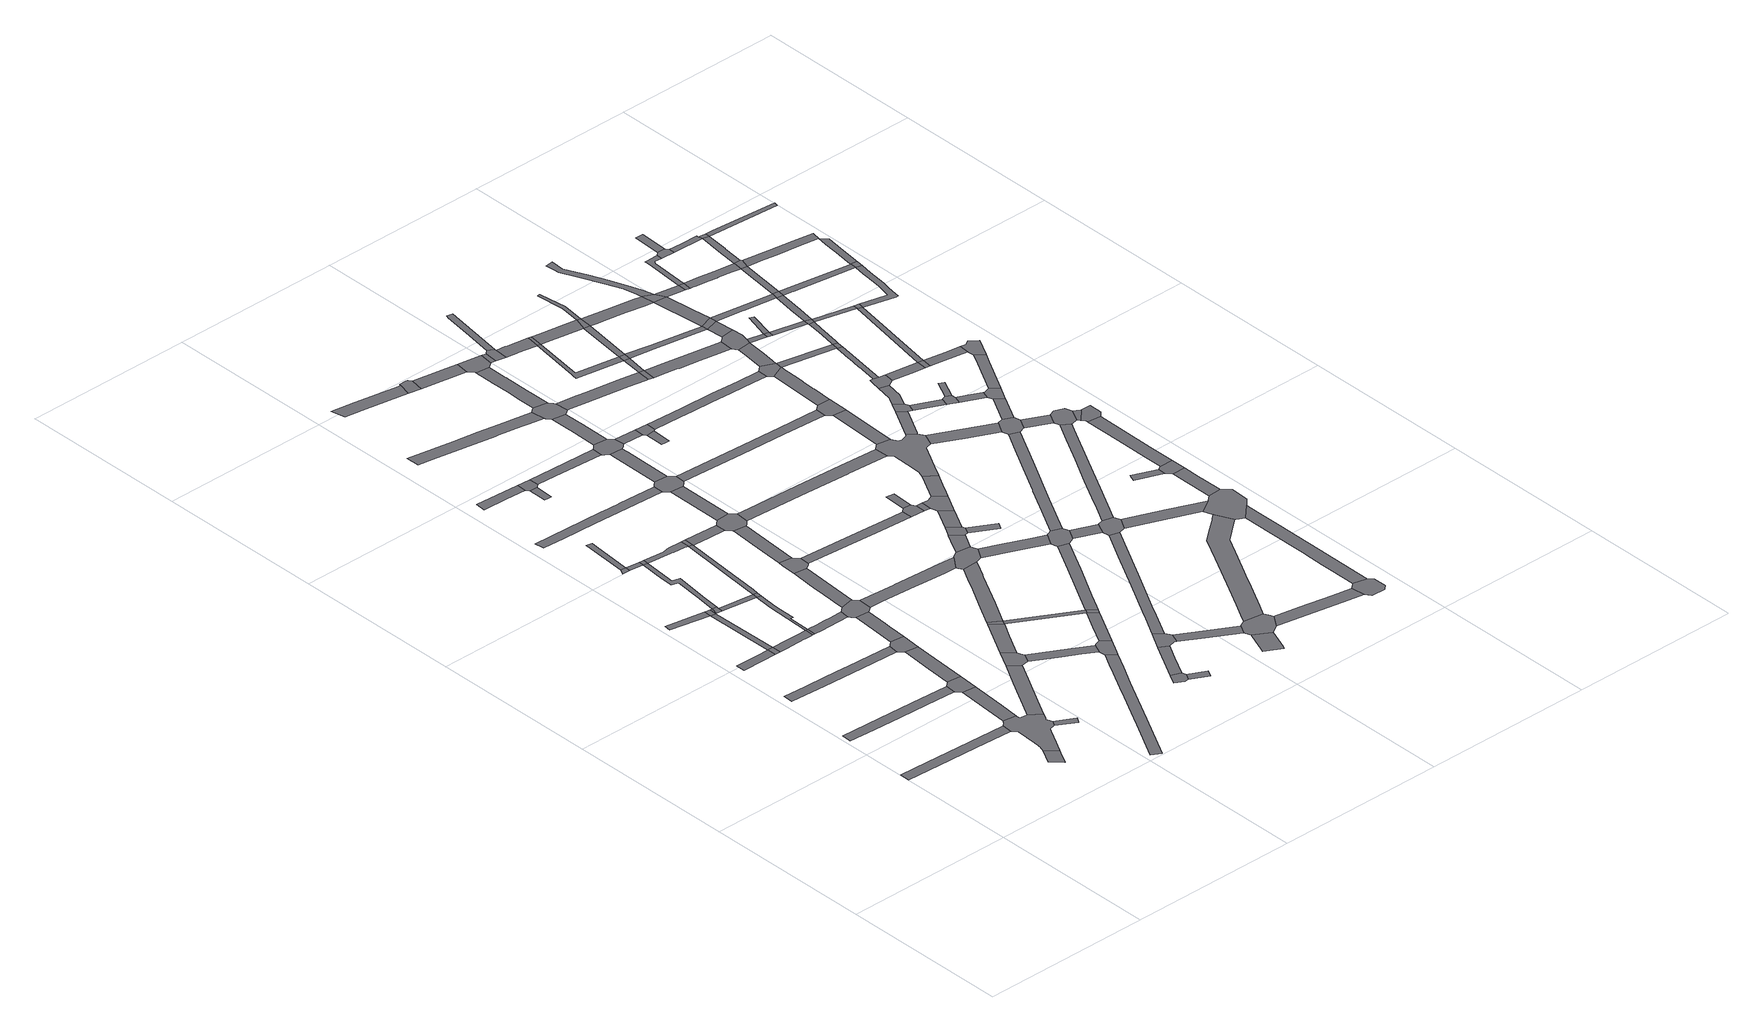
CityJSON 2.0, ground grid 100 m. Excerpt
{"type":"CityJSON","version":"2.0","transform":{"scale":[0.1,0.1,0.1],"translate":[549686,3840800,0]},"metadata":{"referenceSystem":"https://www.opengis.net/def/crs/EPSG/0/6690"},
"CityObjects":{
"road1":{"type":"Road","attributes":{"RoadStructureAttribute.sectionType":"1"},"geometry":[{"type":"MultiSurface","lod":"1","boundaries":[[[0,1,2,3,4,5,6,7]]]}]},
"road2":{"type":"Road","attributes":{"RoadStructureAttribute.sectionType":"1"},"geometry":[{"type":"MultiSurface","lod":"1","boundaries":[[[8,9,10,11,12,13,14,15,16]]]}]},
"road3":{"type":"Road","attributes":{"RoadStructureAttribute.sectionType":"1"},"geometry":[{"type":"MultiSurface","lod":"1","boundaries":[[[17,18,19,20,21,22,23,24]]]}]},
"road4":{"type":"Road","attributes":{"RoadStructureAttribute.sectionType":"1"},"geometry":[{"type":"MultiSurface","lod":"1","boundaries":[[[25,26,27,28,29]]]}]},
"road5":{"type":"Road","attributes":{"RoadStructureAttribute.sectionType":"1"},"geometry":[{"type":"MultiSurface","lod":"1","boundaries":[[[30,31,32,33,34,35,36,37,38,39,40,41]]]}]},
"road6":{"type":"Road","geometry":[{"type":"MultiSurface","lod":"1","boundaries":[[[24,23,42,43]]]}]},
"road7":{"type":"Road","attributes":{"RoadStructureAttribute.sectionType":"1"},"geometry":[{"type":"MultiSurface","lod":"1","boundaries":[[[44,45,46,47]]]}]},
"road8":{"type":"Road","geometry":[{"type":"MultiSurface","lod":"1","boundaries":[[[48,49,50,7,6,51,52,53,54,55,56,57,25,29,58,59,60,61,62,63,64,65,66,67,68,69]]]}]},
"road9":{"type":"Road","attributes":{"RoadStructureAttribute.sectionType":"1"},"geometry":[{"type":"MultiSurface","lod":"1","boundaries":[[[70,24,43,71]]]}]},
"road10":{"type":"Road","attributes":{"RoadStructureAttribute.sectionType":"1"},"geometry":[{"type":"MultiSurface","lod":"1","boundaries":[[[72,73,43,42,74,75,76,77,78,79]]]}]},
"road11":{"type":"Road","geometry":[{"type":"MultiSurface","lod":"1","boundaries":[[[47,46,70,71,80]]]}]},
"road12":{"type":"Road","attributes":{"RoadStructureAttribute.sectionType":"1"},"geometry":[{"type":"MultiSurface","lod":"1","boundaries":[[[81,82,48,69,83,84]]]}]},
"road13":{"type":"Road","attributes":{"RoadStructureAttribute.sectionType":"1"},"geometry":[{"type":"MultiSurface","lod":"1","boundaries":[[[80,71,85,86]]]}]},
"road14":{"type":"Road","attributes":{"RoadStructureAttribute.sectionType":"1"},"geometry":[{"type":"MultiSurface","lod":"1","boundaries":[[[86,85,87,88,89]]]}]},
"road15":{"type":"Road","geometry":[{"type":"MultiSurface","lod":"1","boundaries":[[[90,91,62,61]]]}]},
"road16":{"type":"Road","geometry":[{"type":"MultiSurface","lod":"1","boundaries":[[[92,93,16,15,94,81,84,95]]]}]},
"road17":{"type":"Road","geometry":[{"type":"MultiSurface","lod":"1","boundaries":[[[79,78,96,97]]]}]},
"road18":{"type":"Road","geometry":[{"type":"MultiSurface","lod":"1","boundaries":[[[98,99,100,101]]]}]},
"road19":{"type":"Road","attributes":{"RoadStructureAttribute.sectionType":"1"},"geometry":[{"type":"MultiSurface","lod":"1","boundaries":[[[102,103,104,105,106,107,86,89,108,109,110,111,112]]]}]},
"road20":{"type":"Road","attributes":{"RoadStructureAttribute.sectionType":"1"},"geometry":[{"type":"MultiSurface","lod":"1","boundaries":[[[113,88,87,114,115]]]}]},
"road21":{"type":"Road","attributes":{"RoadStructureAttribute.sectionType":"1"},"geometry":[{"type":"MultiSurface","lod":"1","boundaries":[[[116,101,100,117,102,118]]]}]},
"road22":{"type":"Road","attributes":{"RoadStructureAttribute.sectionType":"1"},"geometry":[{"type":"MultiSurface","lod":"1","boundaries":[[[119,120,121,92,95,122,123]]]}]},
"road23":{"type":"Road","attributes":{"RoadStructureAttribute.sectionType":"1"},"geometry":[{"type":"MultiSurface","lod":"1","boundaries":[[[124,125,126,127,128,98,101]]]}]},
"road24":{"type":"Road","attributes":{"RoadStructureAttribute.sectionType":"1"},"geometry":[{"type":"MultiSurface","lod":"1","boundaries":[[[114,129,79,97,130,131,132,133,134]]]}]},
"road25":{"type":"Road","attributes":{"RoadStructureAttribute.sectionType":"1"},"geometry":[{"type":"MultiSurface","lod":"1","boundaries":[[[135,136,137,66,65,138,139,140,141]]]}]},
"road26":{"type":"Road","geometry":[{"type":"MultiSurface","lod":"1","boundaries":[[[118,102,112,142]]]}]},
"road27":{"type":"Road","attributes":{"RoadStructureAttribute.sectionType":"1"},"geometry":[{"type":"MultiSurface","lod":"1","boundaries":[[[143,144,145,146,147,148,97,96,149,150,151,152]]]}]},
"road28":{"type":"Road","geometry":[{"type":"MultiSurface","lod":"1","boundaries":[[[153,154,41,40,155,119,123,156]]]}]},
"road29":{"type":"Road","geometry":[{"type":"MultiSurface","lod":"1","boundaries":[[[115,114,134,157]]]}]},
"road30":{"type":"Road","attributes":{"RoadStructureAttribute.sectionType":"1"},"geometry":[{"type":"MultiSurface","lod":"1","boundaries":[[[158,159,153,156,160,161,162,163]]]}]},
"road31":{"type":"Road","attributes":{"RoadStructureAttribute.sectionType":"1"},"geometry":[{"type":"MultiSurface","lod":"1","boundaries":[[[164,165,166,167,142,112,168,169,170,171,172,173,174]]]}]},
"road32":{"type":"Road","attributes":{"RoadStructureAttribute.sectionType":"1"},"geometry":[{"type":"MultiSurface","lod":"1","boundaries":[[[175,176,177,178,179,180]]]}]},
"road33":{"type":"Road","attributes":{"RoadStructureAttribute.sectionType":"1"},"geometry":[{"type":"MultiSurface","lod":"1","boundaries":[[[181,182,183,115,157,184,185,186]]]}]},
"road34":{"type":"Road","attributes":{"RoadStructureAttribute.sectionType":"1"},"geometry":[{"type":"MultiSurface","lod":"1","boundaries":[[[187,188,189,190,191,192,193,194,195,196,197,198,199,200]]]}]},
"road35":{"type":"Road","geometry":[{"type":"MultiSurface","lod":"1","boundaries":[[[201,202,203,152,151,204,158,163,205,206]]]}]},
"road36":{"type":"Road","geometry":[{"type":"MultiSurface","lod":"1","boundaries":[[[207,135,141,208,209,210,211]]]}]},
"road37":{"type":"Road","attributes":{"RoadStructureAttribute.sectionType":"1"},"geometry":[{"type":"MultiSurface","lod":"1","boundaries":[[[212,213,214,215,216,217,218,219,220,221,222,223]]]}]},
"road38":{"type":"Road","geometry":[{"type":"MultiSurface","lod":"1","boundaries":[[[174,173,181,186,224]]]}]},
"road39":{"type":"Road","attributes":{"RoadStructureAttribute.sectionType":"1"},"geometry":[{"type":"MultiSurface","lod":"1","boundaries":[[[225,226,227,228,229,230,202,201,231]]]}]},
"road40":{"type":"Road","geometry":[{"type":"MultiSurface","lod":"1","boundaries":[[[232,233,234,235,236]]]}]},
"road41":{"type":"Road","geometry":[{"type":"MultiSurface","lod":"1","boundaries":[[[180,179,232,236,237,238]]]}]},
"road42":{"type":"Road","attributes":{"RoadStructureAttribute.sectionType":"1"},"geometry":[{"type":"MultiSurface","lod":"1","boundaries":[[[239,207,211,240,241,242,243]]]}]},
"road43":{"type":"Road","attributes":{"RoadStructureAttribute.sectionType":"1"},"geometry":[{"type":"MultiSurface","lod":"1","boundaries":[[[244,209,208,245,246,247,248,249]]]}]},
"road44":{"type":"Road","attributes":{"RoadStructureAttribute.sectionType":"1"},"geometry":[{"type":"MultiSurface","lod":"1","boundaries":[[[250,224,186,251,252,253,254,255,256]]]}]},
"road45":{"type":"Road","geometry":[{"type":"MultiSurface","lod":"1","boundaries":[[[257,258,259,225,231,260,261,262,263,264]]]}]},
"road46":{"type":"Road","geometry":[{"type":"MultiSurface","lod":"1","boundaries":[[[265,239,243,266]]]}]},
"road47":{"type":"Road","attributes":{"RoadStructureAttribute.sectionType":"1"},"geometry":[{"type":"MultiSurface","lod":"1","boundaries":[[[267,268,269,257,264,270]]]}]},
"road48":{"type":"Road","geometry":[{"type":"MultiSurface","lod":"1","boundaries":[[[271,272,273,274,275,276]]]}]},
"road49":{"type":"Road","geometry":[{"type":"MultiSurface","lod":"1","boundaries":[[[277,278,279,249,248,187,200,280,281]]]}]},
"road50":{"type":"Road","attributes":{"RoadStructureAttribute.sectionType":"1"},"geometry":[{"type":"MultiSurface","lod":"1","boundaries":[[[282,283,284,285,206,205,286,287,288,289,290,291]]]}]},
"road51":{"type":"Road","attributes":{"RoadStructureAttribute.sectionType":"1"},"geometry":[{"type":"MultiSurface","lod":"1","boundaries":[[[292,293,294,295,296,297,298,299,300,301,302,303,304,305]]]}]},
"road52":{"type":"Road","geometry":[{"type":"MultiSurface","lod":"1","boundaries":[[[306,307,308,309,310,311,256,255,312,313,267,270,314,315,316,317]]]}]},
"road53":{"type":"Road","attributes":{"RoadStructureAttribute.sectionType":"1"},"geometry":[{"type":"MultiSurface","lod":"1","boundaries":[[[318,238,237,319,320,321]]]}]},
"road54":{"type":"Road","geometry":[{"type":"MultiSurface","lod":"1","boundaries":[[[322,323,275,274]]]}]},
"road55":{"type":"Road","attributes":{"RoadStructureAttribute.sectionType":"1"},"geometry":[{"type":"MultiSurface","lod":"1","boundaries":[[[324,325,326,327,328,329,330]]]}]},
"road56":{"type":"Road","attributes":{"RoadStructureAttribute.sectionType":"1"},"geometry":[{"type":"MultiSurface","lod":"1","boundaries":[[[331,271,276,332,333]]]}]},
"road57":{"type":"Road","attributes":{"RoadStructureAttribute.sectionType":"1"},"geometry":[{"type":"MultiSurface","lod":"1","boundaries":[[[266,243,334,335]]]}]},
"road58":{"type":"Road","attributes":{"RoadStructureAttribute.sectionType":"1"},"geometry":[{"type":"MultiSurface","lod":"1","boundaries":[[[336,309,308,337]]]}]},
"road59":{"type":"Road","attributes":{"RoadStructureAttribute.sectionType":"1"},"geometry":[{"type":"MultiSurface","lod":"1","boundaries":[[[338,339,340,341,342,343,344,345,346,265,266]]]}]},
"road60":{"type":"Road","attributes":{"RoadStructureAttribute.sectionType":"1"},"geometry":[{"type":"MultiSurface","lod":"1","boundaries":[[[334,347,277,281,348,349,350]]]}]},
"road61":{"type":"Road","geometry":[{"type":"MultiSurface","lod":"1","boundaries":[[[351,352,353,223,222,354,336,337,355,356,357,358,359,360]]]}]},
"road62":{"type":"Road","geometry":[{"type":"MultiSurface","lod":"1","boundaries":[[[361,331,333,362,363,364,365]]]}]},
"road63":{"type":"Road","attributes":{"RoadStructureAttribute.sectionType":"1"},"geometry":[{"type":"MultiSurface","lod":"1","boundaries":[[[366,367,262,261,368,369,370,371]]]}]},
"road64":{"type":"Road","attributes":{"RoadStructureAttribute.sectionType":"1"},"geometry":[{"type":"MultiSurface","lod":"1","boundaries":[[[372,373,351,360,374,375]]]}]},
"road65":{"type":"Road","geometry":[{"type":"MultiSurface","lod":"1","boundaries":[[[376,377,378,379,330,329,380,381]]]}]},
"road66":{"type":"Road","geometry":[{"type":"MultiSurface","lod":"1","boundaries":[[[335,334,350,382]]]}]},
"road67":{"type":"Road","geometry":[{"type":"MultiSurface","lod":"1","boundaries":[[[383,384,385,321,320,386,372,375,387,388,389,390,391,392]]]}]},
"road68":{"type":"Road","geometry":[{"type":"MultiSurface","lod":"1","boundaries":[[[393,394,291,290,343,342,395,396,397]]]}]},
"road69":{"type":"Road","attributes":{"RoadStructureAttribute.sectionType":"1"},"geometry":[{"type":"MultiSurface","lod":"1","boundaries":[[[398,399,400,383,392,401,402,403]]]}]},
"road70":{"type":"Road","attributes":{"RoadStructureAttribute.sectionType":"1"},"geometry":[{"type":"MultiSurface","lod":"1","boundaries":[[[404,364,363,405,406,407,408]]]}]},
"road71":{"type":"Road","attributes":{"RoadStructureAttribute.sectionType":"1"},"geometry":[{"type":"MultiSurface","lod":"1","boundaries":[[[409,410,381,380,411,412,413]]]}]},
"road72":{"type":"Road","geometry":[{"type":"MultiSurface","lod":"1","boundaries":[[[414,415,305,304,416,398,403,417,418,419,420,421,422]]]}]},
"road73":{"type":"Road","attributes":{"RoadStructureAttribute.sectionType":"1"},"geometry":[{"type":"MultiSurface","lod":"1","boundaries":[[[390,389,423,424]]]}]},
"road74":{"type":"Road","attributes":{"RoadStructureAttribute.sectionType":"1"},"geometry":[{"type":"MultiSurface","lod":"1","boundaries":[[[425,426,393,397,427]]]}]},
"road75":{"type":"Road","attributes":{"RoadStructureAttribute.sectionType":"1"},"geometry":[{"type":"MultiSurface","lod":"1","boundaries":[[[428,429,430,431,432,433,434]]]}]},
"road76":{"type":"Road","attributes":{"RoadStructureAttribute.sectionType":"1"},"geometry":[{"type":"MultiSurface","lod":"1","boundaries":[[[435,436,437,335,382,438,439,440,441,442]]]}]},
"road77":{"type":"Road","geometry":[{"type":"MultiSurface","lod":"1","boundaries":[[[443,444,445,446,447]]]}]},
"road78":{"type":"Road","attributes":{"RoadStructureAttribute.sectionType":"1"},"geometry":[{"type":"MultiSurface","lod":"1","boundaries":[[[448,449,450,451,414,422,452,453,454,455,456]]]}]},
"road79":{"type":"Road","attributes":{"RoadStructureAttribute.sectionType":"1"},"geometry":[{"type":"MultiSurface","lod":"1","boundaries":[[[457,458,459,317,316,460,461,462,463,464]]]}]},
"road80":{"type":"Road","geometry":[{"type":"MultiSurface","lod":"1","boundaries":[[[424,423,447,446,465,466]]]}]},
"road81":{"type":"Road","geometry":[{"type":"MultiSurface","lod":"1","boundaries":[[[467,468,425,427,469,470,471]]]}]},
"road82":{"type":"Road","attributes":{"RoadStructureAttribute.sectionType":"1"},"geometry":[{"type":"MultiSurface","lod":"1","boundaries":[[[472,473,396,395,474,475,476]]]}]},
"road83":{"type":"Road","geometry":[{"type":"MultiSurface","lod":"1","boundaries":[[[477,408,407,428,434,478,479,480,481]]]}]},
"road84":{"type":"Road","geometry":[{"type":"MultiSurface","lod":"1","boundaries":[[[482,371,370,483,484,485]]]}]},
"road85":{"type":"Road","attributes":{"RoadStructureAttribute.sectionType":"1"},"geometry":[{"type":"MultiSurface","lod":"1","boundaries":[[[486,487,488,489,490,361,365,491,492,493,494,495,496]]]}]},
"road86":{"type":"Road","geometry":[{"type":"MultiSurface","lod":"1","boundaries":[[[413,412,497,448,456,498,499,500]]]}]},
"road87":{"type":"Road","attributes":{"RoadStructureAttribute.sectionType":"1"},"geometry":[{"type":"MultiSurface","lod":"1","boundaries":[[[501,467,471,502]]]}]},
"road88":{"type":"Road","geometry":[{"type":"MultiSurface","lod":"1","boundaries":[[[503,504,482,485]]]}]},
"road89":{"type":"Road","geometry":[{"type":"MultiSurface","lod":"1","boundaries":[[[505,506,507,470,469]]]}]},
"road90":{"type":"Road","attributes":{"RoadStructureAttribute.sectionType":"1"},"geometry":[{"type":"MultiSurface","lod":"1","boundaries":[[[484,483,508,509]]]}]},
"road91":{"type":"Road","attributes":{"RoadStructureAttribute.sectionType":"1"},"geometry":[{"type":"MultiSurface","lod":"1","boundaries":[[[510,511,357,356,512,513,514,515]]]}]},
"road92":{"type":"Road","attributes":{"RoadStructureAttribute.sectionType":"1"},"geometry":[{"type":"MultiSurface","lod":"1","boundaries":[[[500,499,516,517]]]}]},
"road93":{"type":"Road","geometry":[{"type":"MultiSurface","lod":"1","boundaries":[[[518,519,509,508,520,501,502,521,522]]]}]},
"road94":{"type":"Road","attributes":{"RoadStructureAttribute.sectionType":"1"},"geometry":[{"type":"MultiSurface","lod":"1","boundaries":[[[523,524,525,420,419,526,527,528,529,530]]]}]},
"road95":{"type":"Road","geometry":[{"type":"MultiSurface","lod":"1","boundaries":[[[531,517,516,532,533,534]]]}]},
"road96":{"type":"Road","geometry":[{"type":"MultiSurface","lod":"1","boundaries":[[[535,536,476,475,537,435,442,538,539,540]]]}]},
"road97":{"type":"Road","attributes":{"RoadStructureAttribute.sectionType":"1"},"geometry":[{"type":"MultiSurface","lod":"1","boundaries":[[[541,518,522,542,543,544,545]]]}]},
"road98":{"type":"Road","attributes":{"RoadStructureAttribute.sectionType":"1"},"geometry":[{"type":"MultiSurface","lod":"1","boundaries":[[[546,547,548,531,534,549]]]}]},
"road99":{"type":"Road","attributes":{"RoadStructureAttribute.sectionType":"1"},"geometry":[{"type":"MultiSurface","lod":"1","boundaries":[[[550,551,552,533,532,553,554,555,556,557,558]]]}]},
"road100":{"type":"Road","attributes":{"RoadStructureAttribute.sectionType":"1"},"geometry":[{"type":"MultiSurface","lod":"1","boundaries":[[[559,560,479,478,561,562,563,564,565]]]}]},
"road101":{"type":"Road","attributes":{"RoadStructureAttribute.sectionType":"1"},"geometry":[{"type":"MultiSurface","lod":"1","boundaries":[[[539,538,566,567,568]]]}]},
"road102":{"type":"Road","attributes":{"RoadStructureAttribute.sectionType":"1"},"geometry":[{"type":"MultiSurface","lod":"1","boundaries":[[[569,570,571,572,466,465,573,574,575,576,577,578,579]]]}]},
"road103":{"type":"Road","geometry":[{"type":"MultiSurface","lod":"1","boundaries":[[[558,557,580,581]]]}]},
"road104":{"type":"Road","attributes":{"RoadStructureAttribute.sectionType":"1"},"geometry":[{"type":"MultiSurface","lod":"1","boundaries":[[[557,582,583,584,585,586,587,588,589,590,580]]]}]},
"road105":{"type":"Road","geometry":[{"type":"MultiSurface","lod":"1","boundaries":[[[530,529,591,592,593]]]}]},
"road106":{"type":"Road","attributes":{"RoadStructureAttribute.sectionType":"1"},"geometry":[{"type":"MultiSurface","lod":"1","boundaries":[[[594,595,596,597,598,599,600,601,602,603,604,605,477,481,606,607,608,609,610,611,612,613,614,615,616,617]]]}]},
"road107":{"type":"Road","geometry":[{"type":"MultiSurface","lod":"1","boundaries":[[[618,568,567,619,486,496,620,621,622]]]}]},
"road108":{"type":"Road","attributes":{"RoadStructureAttribute.sectionType":"1"},"geometry":[{"type":"MultiSurface","lod":"1","boundaries":[[[586,623,593,592,624]]]}]},
"road109":{"type":"Road","geometry":[{"type":"MultiSurface","lod":"1","boundaries":[[[587,586,624,625]]]}]},
"road110":{"type":"Road","geometry":[{"type":"MultiSurface","lod":"1","boundaries":[[[626,627,464,463,628,629,630,631,632,541,545,633,634,635,636,637,638,639,640,641,642,643,644]]]}]},
"road111":{"type":"Road"},
"road112":{"type":"Road","attributes":{"RoadStructureAttribute.sectionType":"1"},"geometry":[{"type":"MultiSurface","lod":"1","boundaries":[[[645,646,581,580,647,648,649,650,651]]]}]},
"road113":{"type":"Road","attributes":{"RoadStructureAttribute.sectionType":"1"},"geometry":[{"type":"MultiSurface","lod":"1","boundaries":[[[652,626,644,653,654]]]}]},
"road114":{"type":"Road","attributes":{"RoadStructureAttribute.sectionType":"1"},"geometry":[{"type":"MultiSurface","lod":"1","boundaries":[[[650,587,625,655]]]}]},
"road115":{"type":"Road","attributes":{"RoadStructureAttribute.sectionType":"1"},"geometry":[{"type":"MultiSurface","lod":"1","boundaries":[[[656,657,658,659,660,661,662,535,540,663,664,665,666]]]}]},
"road116":{"type":"Road","geometry":[{"type":"MultiSurface","lod":"1","boundaries":[[[667,668,565,564,669,670,671,672,673]]]}]},
"road117":{"type":"Road","geometry":[{"type":"MultiSurface","lod":"1","boundaries":[[[674,515,514,652,654,675]]]}]},
"road118":{"type":"Road","attributes":{"RoadStructureAttribute.sectionType":"1"},"geometry":[{"type":"MultiSurface","lod":"1","boundaries":[[[676,677,678,679,592,591,680,681,682,683,684,685,686,687]]]}]},
"road119":{"type":"Road","geometry":[{"type":"MultiSurface","lod":"1","boundaries":[[[651,650,655,688]]]}]},
"road120":{"type":"Road","attributes":{"RoadStructureAttribute.sectionType":"1"},"geometry":[{"type":"MultiSurface","lod":"1","boundaries":[[[689,621,620,690,691,692]]]}]},
"road121":{"type":"Road","geometry":[{"type":"MultiSurface","lod":"1","boundaries":[[[693,640,639,694,695]]]}]},
"road122":{"type":"Road","attributes":{"RoadStructureAttribute.sectionType":"1"},"geometry":[{"type":"MultiSurface","lod":"1","boundaries":[[[696,697,698,699,700,701,702,703,704,705,706,707,708,674,675]]]}]},
"road123":{"type":"Road","attributes":{"RoadStructureAttribute.sectionType":"1"},"geometry":[{"type":"MultiSurface","lod":"1","boundaries":[[[709,710,711,712,625,624,713,714,715,716,717]]]}]},
"road124":{"type":"Road","attributes":{"RoadStructureAttribute.sectionType":"1"},"geometry":[{"type":"MultiSurface","lod":"1","boundaries":[[[718,719,720,721,722,723,651,688]]]}]},
"road125":{"type":"Road","attributes":{"RoadStructureAttribute.sectionType":"1"},"geometry":[{"type":"MultiSurface","lod":"1","boundaries":[[[724,725,726,727,728,729,730,731,732,733,734,667,673]]]}]},
"road126":{"type":"Road","attributes":{"RoadStructureAttribute.sectionType":"1"},"geometry":[{"type":"MultiSurface","lod":"1","boundaries":[[[638,637,735,736,737]]]}]},
"road127":{"type":"Road","geometry":[{"type":"MultiSurface","lod":"1","boundaries":[[[738,739,579,578,740,741,707,706,742,743,744]]]}]},
"road128":{"type":"Road","attributes":{"RoadStructureAttribute.sectionType":"1"},"geometry":[{"type":"MultiSurface","lod":"1","boundaries":[[[745,746,747,748,749,750,751,618,622,752,753,754,755,756]]]}]},
"road129":{"type":"Road","geometry":[{"type":"MultiSurface","lod":"1","boundaries":[[[757,693,695,758,759,760]]]}]},
"road130":{"type":"Road","attributes":{"RoadStructureAttribute.sectionType":"1"},"geometry":[{"type":"MultiSurface","lod":"1","boundaries":[[[761,762,763,764,688,655,765,766,767,768,769,770,771]]]}]},
"road131":{"type":"Road","attributes":{"RoadStructureAttribute.sectionType":"1"},"geometry":[{"type":"MultiSurface","lod":"1","boundaries":[[[772,773,774,775,776,777,738,744]]]}]},
"road132":{"type":"Road","geometry":[{"type":"MultiSurface","lod":"1","boundaries":[[[778,779,780,692,691,594,617,781,729,728,782,783,784]]]}]},
"road133":{"type":"Road","attributes":{"RoadStructureAttribute.sectionType":"1"},"geometry":[{"type":"MultiSurface","lod":"1","boundaries":[[[785,786,787,757,760,788,789]]]}]},
"road134":{"type":"Road","attributes":{"RoadStructureAttribute.sectionType":"1"},"geometry":[{"type":"MultiSurface","lod":"1","boundaries":[[[759,758,790,791]]]}]},
"road135":{"type":"Road","geometry":[{"type":"MultiSurface","lod":"1","boundaries":[[[792,793,794,795,796,687,686,776,775,797]]]}]},
"road136":{"type":"Road","geometry":[{"type":"MultiSurface","lod":"1","boundaries":[[[798,799,800,801,802]]]}]},
"road137":{"type":"Road","geometry":[{"type":"MultiSurface","lod":"1","boundaries":[[[803,737,736,804,656,666,805,806,807]]]}]},
"road138":{"type":"Road","attributes":{"RoadStructureAttribute.sectionType":"1"},"geometry":[{"type":"MultiSurface","lod":"1","boundaries":[[[808,809,716,795,794]]]}]},
"road139":{"type":"Road","geometry":[{"type":"MultiSurface","lod":"1","boundaries":[[[810,811,812,785,789,813,814,815,816]]]}]},
"road140":{"type":"Road","geometry":[{"type":"MultiSurface","lod":"1","boundaries":[[[817,717,716,809]]]}]},
"road141":{"type":"Road","attributes":{"RoadStructureAttribute.sectionType":"1"},"geometry":[{"type":"MultiSurface","lod":"1","boundaries":[[[742,706,818,819,820]]]}]},
"road142":{"type":"Road","attributes":{"RoadStructureAttribute.sectionType":"1"},"geometry":[{"type":"MultiSurface","lod":"1","boundaries":[[[797,775,821,822]]]}]},
"road143":{"type":"Road","attributes":{"RoadStructureAttribute.sectionType":"1"},"geometry":[{"type":"MultiSurface","lod":"1","boundaries":[[[823,824,780,779,825,826,827]]]}]},
"road144":{"type":"Road","geometry":[{"type":"MultiSurface","lod":"1","boundaries":[[[828,791,790,829,830,831]]]}]},
"road145":{"type":"Road","attributes":{"RoadStructureAttribute.sectionType":"1"},"geometry":[{"type":"MultiSurface","lod":"1","boundaries":[[[770,832,833,717,817,834,835]]]}]},
"road146":{"type":"Road","geometry":[{"type":"MultiSurface","lod":"1","boundaries":[[[836,837,802,801,823,827,838]]]}]},
"road147":{"type":"Road","attributes":{"RoadStructureAttribute.sectionType":"1"},"geometry":[{"type":"MultiSurface","lod":"1","boundaries":[[[839,840,841,842,843,844,845,846,847,848,849,850,851,852,853,854,771,855]]]}]},
"road148":{"type":"Road","geometry":[{"type":"MultiSurface","lod":"1","boundaries":[[[822,821,856,857]]]}]},
"road149":{"type":"Road","geometry":[{"type":"MultiSurface","lod":"1","boundaries":[[[771,770,835,855]]]}]},
"road150":{"type":"Road","attributes":{"RoadStructureAttribute.sectionType":"1"},"geometry":[{"type":"MultiSurface","lod":"1","boundaries":[[[819,858,859,860,861,816,815,862]]]}]},
"road151":{"type":"Road","attributes":{"RoadStructureAttribute.sectionType":"1"},"geometry":[{"type":"MultiSurface","lod":"1","boundaries":[[[806,805,863,864,865]]]}]},
"road152":{"type":"Road","geometry":[{"type":"MultiSurface","lod":"1","boundaries":[[[866,867,828,831]]]}]},
"road153":{"type":"Road","attributes":{"RoadStructureAttribute.sectionType":"1"},"geometry":[{"type":"MultiSurface","lod":"1","boundaries":[[[868,803,807,869]]]}]},
"road154":{"type":"Road","attributes":{"RoadStructureAttribute.sectionType":"1"},"geometry":[{"type":"MultiSurface","lod":"1","boundaries":[[[870,830,829,871,872]]]}]},
"road155":{"type":"Road","geometry":[{"type":"MultiSurface","lod":"1","boundaries":[[[873,874,875,822,857]]]}]},
"road156":{"type":"Road","attributes":{"RoadStructureAttribute.sectionType":"1"},"geometry":[{"type":"MultiSurface","lod":"1","boundaries":[[[814,813,876,877,878]]]}]},
"road157":{"type":"Road","attributes":{"RoadStructureAttribute.sectionType":"1"},"geometry":[{"type":"MultiSurface","lod":"1","boundaries":[[[855,835,879,880,881]]]}]},
"road158":{"type":"Road","geometry":[{"type":"MultiSurface","lod":"1","boundaries":[[[820,819,862,882]]]}]},
"road159":{"type":"Road","attributes":{"RoadStructureAttribute.sectionType":"1"},"geometry":[{"type":"MultiSurface","lod":"1","boundaries":[[[883,884,885,836,838,886,887,888]]]}]},
"road160":{"type":"Road","attributes":{"RoadStructureAttribute.sectionType":"1"},"geometry":[{"type":"MultiSurface","lod":"1","boundaries":[[[857,856,889,890]]]}]},
"road161":{"type":"Road","geometry":[{"type":"MultiSurface","lod":"1","boundaries":[[[891,865,864,892,745,756,893,894,895,896]]]}]},
"road162":{"type":"Road","geometry":[{"type":"MultiSurface","lod":"1","boundaries":[[[897,898,872,871,868,869,899,900]]]}]},
"road163":{"type":"Road","attributes":{"RoadStructureAttribute.sectionType":"1"},"geometry":[{"type":"MultiSurface","lod":"1","boundaries":[[[901,902,817,809,903,904,905,906,907]]]}]},
"road164":{"type":"Road","attributes":{"RoadStructureAttribute.sectionType":"1"},"geometry":[{"type":"MultiSurface","lod":"1","boundaries":[[[908,909,910,911,912,820,882,913,914,915]]]}]},
"road165":{"type":"Road","geometry":[{"type":"MultiSurface","lod":"1","boundaries":[[[881,880,916,917]]]}]},
"road166":{"type":"Road","geometry":[{"type":"MultiSurface","lod":"1","boundaries":[[[878,877,918,919]]]}]},
"road167":{"type":"Road","attributes":{"RoadStructureAttribute.sectionType":"1"},"geometry":[{"type":"MultiSurface","lod":"1","boundaries":[[[895,894,920,921,922]]]}]},
"road168":{"type":"Road","geometry":[{"type":"MultiSurface","lod":"1","boundaries":[[[922,921,923,883,888,924,925]]]}]},
"road169":{"type":"Road","geometry":[{"type":"MultiSurface","lod":"1","boundaries":[[[890,889,908,915,926]]]}]},
"road170":{"type":"Road","attributes":{"RoadStructureAttribute.sectionType":"1"},"geometry":[{"type":"MultiSurface","lod":"1","boundaries":[[[927,928,929,930,881,917,931,932,933,934]]]}]},
"road171":{"type":"Road","attributes":{"RoadStructureAttribute.sectionType":"1"},"geometry":[{"type":"MultiSurface","lod":"1","boundaries":[[[906,935,936,937,890,926,938,939]]]}]},
"road172":{"type":"Road","attributes":{"RoadStructureAttribute.sectionType":"1"},"geometry":[{"type":"MultiSurface","lod":"1","boundaries":[[[940,941,942,897,900,943,944]]]}]},
"road173":{"type":"Road","attributes":{"RoadStructureAttribute.sectionType":"1"},"geometry":[{"type":"MultiSurface","lod":"1","boundaries":[[[945,919,918,946,947,948]]]}]},
"road174":{"type":"Road","attributes":{"RoadStructureAttribute.sectionType":"1"},"geometry":[{"type":"MultiSurface","lod":"1","boundaries":[[[949,878,919,950]]]}]},
"road175":{"type":"Road","attributes":{"RoadStructureAttribute.sectionType":"1"},"geometry":[{"type":"MultiSurface","lod":"1","boundaries":[[[951,952,917,916,953,954,955,956,957,958,959,960,961]]]}]},
"road176":{"type":"Road","attributes":{"RoadStructureAttribute.sectionType":"1"},"geometry":[{"type":"MultiSurface","lod":"1","boundaries":[[[926,915,949,962]]]}]},
"road177":{"type":"Road","geometry":[{"type":"MultiSurface","lod":"1","boundaries":[[[907,906,939,963]]]}]},
"road178":{"type":"Road","geometry":[{"type":"MultiSurface","lod":"1","boundaries":[[[964,934,933,965,966,967]]]}]},
"road179":{"type":"Road","attributes":{"RoadStructureAttribute.sectionType":"1"},"geometry":[{"type":"MultiSurface","lod":"1","boundaries":[[[960,907,963,968]]]}]},
"road180":{"type":"Road","geometry":[{"type":"MultiSurface","lod":"1","boundaries":[[[969,970,964,967]]]}]},
"road181":{"type":"Road","geometry":[{"type":"MultiSurface","lod":"1","boundaries":[[[971,972,948,947,940,944,973]]]}]},
"road182":{"type":"Road","geometry":[{"type":"MultiSurface","lod":"1","boundaries":[[[962,949,950,974]]]}]},
"road183":{"type":"Road","geometry":[{"type":"MultiSurface","lod":"1","boundaries":[[[975,961,960,968,976]]]}]},
"road184":{"type":"Road","attributes":{"RoadStructureAttribute.sectionType":"1"},"geometry":[{"type":"MultiSurface","lod":"1","boundaries":[[[977,978,966,965,979,980]]]}]},
"road185":{"type":"Road","attributes":{"RoadStructureAttribute.sectionType":"1"},"geometry":[{"type":"MultiSurface","lod":"1","boundaries":[[[979,981,961,975,982,983,984]]]}]},
"road186":{"type":"Road","attributes":{"RoadStructureAttribute.sectionType":"1"},"geometry":[{"type":"MultiSurface","lod":"1","boundaries":[[[985,986,987,963,939,988,989,990,991]]]}]},
"road187":{"type":"Road","geometry":[{"type":"MultiSurface","lod":"1","boundaries":[[[980,979,984,992]]]}]},
"road188":{"type":"Road","attributes":{"RoadStructureAttribute.sectionType":"1"},"geometry":[{"type":"MultiSurface","lod":"1","boundaries":[[[990,993,994,995,996,974,950,997,998,999,1000,1001,1002]]]}]},
"road189":{"type":"Road","attributes":{"RoadStructureAttribute.sectionType":"1"},"geometry":[{"type":"MultiSurface","lod":"1","boundaries":[[[1003,1004,976,968,1005,1006,1007,1008,1009,1010]]]}]},
"road190":{"type":"Road","geometry":[{"type":"MultiSurface","lod":"1","boundaries":[[[991,990,1002,1011]]]}]},
"road191":{"type":"Road","attributes":{"RoadStructureAttribute.sectionType":"1"},"geometry":[{"type":"MultiSurface","lod":"1","boundaries":[[[1012,992,984,1013,1014]]]}]},
"road192":{"type":"Road","attributes":{"RoadStructureAttribute.sectionType":"1"},"geometry":[{"type":"MultiSurface","lod":"1","boundaries":[[[1009,1015,1016,1017,1018,991,1011,1019,1020,1021]]]}]}
},
"vertices":[
[381,736,0],[183,746,0],[9,754,0],[7,695,0],[205,685,0],[444,674,0],[670,664,0],[675,723,0],
[482,1183,0],[275,1193,0],[32,1205,0],[28,1143,0],[183,1136,0],[354,1127,0],[524,1119,0],[703,1111,0],[708,1172,0],
[274,2015,0],[209,2015,0],[121,2016,0],[68,2016,0],[69,1962,0],[200,1962,0],[278,1961,0],[278,2015,0],
[671,425,0],[622,336,0],[680,276,0],[723,353,0],[734,374,0],
[553,1635,0],[470,1639,0],[469,1639,0],[447,1640,0],[324,1646,0],[196,1652,0],[58,1659,0],[52,1600,0],[264,1589,0],[510,1577,0],[736,1565,0],[743,1625,0],
[310,1961,0],[310,2015,0],
[44,2516,0],[40,2476,0],[274,2434,0],[278,2477,0],
[706,755,0],[694,741,0],[677,723,0],[672,661,0],[696,632,0],[688,507,0],[686,480,0],[685,471,0],[685,466,0],[678,445,0],[771,439,0],[819,526,0],[831,547,0],[865,553,0],[885,588,0],[873,623,0],[877,630,0],[896,664,0],[832,716,0],[784,719,0],[785,734,0],[786,746,0],
[274,2431,0],[306,2427,0],
[476,2014,0],[407,2014,0],[352,1961,0],[478,1960,0],[480,1960,0],[514,1960,0],[532,1960,0],[532,2013,0],
[311,2472,0],
[731,1080,0],[719,915,0],[795,867,0],[811,1071,0],
[310,2427,0],[323,2470,0],
[347,2422,0],[348,2453,0],[350,2468,0],
[975,492,0],[995,526,0],
[740,1198,0],[710,1172,0],[705,1109,0],[820,1188,0],
[545,1959,0],[545,2013,0],
[223,3033,0],[209,3003,0],[253,2999,0],[255,3030,0],
[336,2990,0],[323,2836,0],[318,2767,0],[358,2755,0],[337,2582,0],[323,2472,0],[363,2569,0],[390,2778,0],[345,2790,0],[348,2823,0],[363,2986,0],
[351,2452,0],[556,2395,0],[559,2425,0],
[260,3029,0],[268,2997,0],[338,3021,0],
[765,1536,0],[751,1348,0],[740,1200,0],[839,1448,0],[845,1527,0],
[278,3272,0],[282,3304,0],[265,3307,0],[247,3309,0],[243,3271,0],
[545,2285,0],[551,2145,0],[566,2142,0],[568,2207,0],[570,2280,0],[581,2391,0],
[1048,1103,0],[974,971,0],[843,736,0],[914,697,0],[954,769,0],[1052,944,0],[1111,1051,0],
[366,3017,0],
[761,2013,0],[760,2013,0],[699,2013,0],[663,2013,0],[607,2013,0],[558,2013,0],[587,1959,0],[647,1959,0],[767,1958,0],[775,2013,0],
[775,1653,0],[751,1632,0],[749,1552,0],[854,1644,0],
[584,2421,0],
[796,1927,0],[783,1765,0],[858,1694,0],[863,1758,0],[866,1792,0],[875,1919,0],
[533,3015,0],[521,3012,0],[517,3011,0],[490,3004,0],[371,2985,0],[507,2972,0],[518,2971,0],[525,2970,0],[594,2963,0],[613,2956,0],[615,3011,0],
[318,3935,0],[94,3947,0],[91,3887,0],[237,3881,0],[358,3874,0],[360,3933,0],
[613,2955,0],[587,2698,0],[563,2471,0],[588,2458,0],[611,2685,0],[638,2951,0],
[1477,840,0],[1435,764,0],[1398,697,0],[1334,578,0],[1294,504,0],[1249,421,0],[1177,289,0],[1173,281,0],[1037,36,0],[1091,6,0],[1242,282,0],[1399,572,0],[1469,697,0],[1526,800,0],
[886,2057,0],[805,2041,0],[788,2025,0],[779,1946,0],[909,1946,0],[913,2026,0],
[1106,1208,0],[1155,1060,0],[1184,1113,0],[1180,1125,0],[1169,1154,0],
[619,3471,0],[617,3471,0],[512,3475,0],[510,3476,0],[382,3481,0],[71,3495,0],[75,3437,0],[203,3432,0],[413,3422,0],[620,3412,0],[848,3402,0],[849,3461,0],
[642,3010,0],
[834,2423,0],[832,2391,0],[821,2252,0],[820,2247,0],[812,2129,0],[810,2102,0],[913,2414,0],
[373,3854,0],[369,3746,0],[393,3745,0],[414,3744,0],[418,3852,0],
[437,3870,0],[438,3929,0],
[1233,1436,0],[1244,1289,0],[1293,1378,0],[1296,1382,0],[1297,1384,0],
[1395,995,0],[1225,1021,0],[1308,975,0],[1396,925,0],[1475,880,0],[1500,937,0],
[704,3007,0],[645,2949,0],[651,2949,0],[741,2944,0],[842,2939,0],[844,2939,0],[843,3000,0],
[843,2542,0],[841,2516,0],[837,2464,0],[936,2430,0],[947,2439,0],[950,2500,0],[941,2510,0],[922,2533,0],
[1242,1453,0],[1309,1407,0],
[871,2905,0],[860,2753,0],[851,2634,0],[950,2896,0],
[1590,486,0],[1557,426,0],[1609,397,0],[1634,400,0],[1655,440,0],[1647,465,0],
[1539,951,0],[1526,946,0],[1511,941,0],[1537,820,0],[1587,911,0],
[1385,1996,0],[1219,2006,0],[1134,2011,0],[1133,2011,0],[987,1942,0],[1198,1927,0],[1214,1926,0],[1386,1915,0],[1457,1911,0],[1515,1989,0],
[818,4365,0],[661,4392,0],[537,4413,0],[393,4437,0],[122,4483,0],[122,4403,0],[206,4388,0],[391,4357,0],[576,4327,0],[595,4324,0],[730,4300,0],[773,4292,0],[860,4277,0],[852,4360,0],
[984,3004,0],[974,3014,0],[955,3033,0],[874,3028,0],[854,3010,0],[845,3001,0],[853,2928,0],[871,2908,0],[956,2901,0],[973,2918,0],[981,2925,0],[987,3004,0],
[588,3923,0],[550,3865,0],[850,3849,0],[852,3909,0],
[1735,347,0],[1756,387,0],
[526,4980,0],[267,5024,0],[128,5047,0],[145,4963,0],[270,4942,0],[517,4901,0],[537,4979,0],
[1716,712,0],[1714,585,0],[1767,679,0],
[1664,1175,0],[1676,1198,0],
[878,3372,0],[958,3367,0],
[1390,1551,0],[1505,1760,0],[1513,1774,0],[1559,1857,0],[1570,1878,0],[1478,1875,0],[1435,1799,0],[1388,1714,0],[1324,1600,0],
[1602,1064,0],[1608,948,0],[1688,1091,0],[1712,1136,0],
[879,3491,0],[860,3472,0],[859,3471,0],[859,3391,0],[979,3386,0],[990,3396,0],[991,3454,0],[982,3463,0],[980,3465,0],[960,3486,0],
[1776,819,0],[1807,692,0],[1819,685,0],[1841,742,0],[1822,781,0],
[1543,2459,0],[1380,2470,0],[1381,2410,0],[1526,2399,0],[1602,2394,0],[1604,2457,0],
[883,3820,0],[883,3778,0],[964,3778,0],[963,3816,0],
[598,4977,0],[591,4987,0],[583,4989,0],[538,4988,0],[592,4888,0],[606,4968,0],
[1725,1158,0],
[882,3937,0],[879,3935,0],[862,3918,0],[862,3838,0],[980,3830,0],[982,3831,0],[995,3842,0],[992,3902,0],[981,3911,0],[962,3929,0],
[1552,2010,0],[1534,2000,0],[1609,1892,0],[1652,1961,0],[1639,2000,0],
[884,4243,0],[884,4116,0],[884,4110,0],[962,3933,0],[964,4109,0],[965,4231,0],
[1979,664,0],[1946,613,0],[2116,516,0],[2117,515,0],[2145,569,0],
[781,4938,0],[608,4968,0],[859,4844,0],[861,4843,0],[870,4923,0],
[885,4383,0],[865,4369,0],[865,4270,0],[984,4245,0],[994,4252,0],[997,4255,0],[992,4335,0],[985,4344,0],[967,4368,0],
[1120,3836,0],[1122,3895,0],
[1628,2148,0],[1584,2068,0],[1692,2096,0],
[2131,475,0],[2091,373,0],[2089,367,0],[2074,331,0],[2170,276,0],[2176,291,0],[2226,418,0],
[1960,1708,0],[1860,1527,0],[1679,1204,0],[1740,1185,0],[1788,1273,0],[1917,1501,0],[1930,1525,0],[2020,1688,0],
[1131,3710,0],[1156,3709,0],[1181,3708,0],[1185,3823,0],[1135,3820,0],
[890,4805,0],[888,4679,0],[887,4572,0],[886,4494,0],[966,4494,0],[966,4518,0],[967,4674,0],[967,4676,0],[967,4795,0],
[1658,2968,0],[1375,2984,0],[1065,3000,0],[1376,2904,0],[1634,2889,0],[1640,2889,0],[1886,2874,0],[1883,2955,0],
[1197,3832,0],[1201,3891,0],
[1663,2210,0],[1636,2162,0],[1712,2099,0],[1734,2138,0],[1726,2157,0],
[1923,1846,0],[1773,1910,0],[1800,1810,0],[1949,1747,0],[1993,1817,0],
[2184,587,0],[2275,448,0],[2325,520,0],[2313,546,0],[2301,571,0],
[1624,2476,0],[1686,2388,0],[1689,2451,0],[1674,2473,0],
[2215,1605,0],[2119,1435,0],[1991,1204,0],[1858,966,0],[1844,940,0],[1901,922,0],[1945,1002,0],[2083,1251,0],[2200,1461,0],[2270,1587,0],[2271,1587,0],
[890,4813,0],[969,4796,0],[1002,4819,0],[1011,4900,0],
[1736,2343,0],[1800,2292,0],
[1683,2602,0],[1633,2607,0],
[1860,2016,0],[1871,2035,0],[1882,2055,0],
[1725,2385,0],[1728,2448,0],
[1668,3421,0],[1371,3435,0],[1371,3375,0],[1636,3361,0],[1904,3348,0],[1907,3410,0],
[1032,4815,0],[1041,4895,0],
[1800,2458,0],[1765,2445,0],[1728,2375,0],[1809,2308,0],[1863,2407,0],
[1362,4276,0],[1171,4307,0],[1120,4315,0],[1113,4236,0],[1363,4197,0],[1463,4179,0],[1474,4178,0],[1483,4256,0],
[1062,4913,0],[1092,4805,0],[1098,4884,0],[1099,4895,0],
[2027,1829,0],[2001,1820,0],[1958,1716,0],[2059,1705,0],[2097,1771,0],[2086,1809,0],
[1890,2622,0],[1880,2437,0],[1912,2495,0],[1944,2553,0],[1954,2571,0],
[1124,5275,0],[1120,5257,0],[1093,5097,0],[1159,5267,0],
[1167,4873,0],[1153,4876,0],[1104,4883,0],[1154,4794,0],[1167,4792,0],[1266,4775,0],[1273,4774,0],[1276,4774,0],[1289,4854,0],
[2667,457,0],[2477,492,0],[2292,445,0],[2413,422,0],[2698,370,0],[2786,354,0],[2776,437,0],
[2064,1704,0],[2208,1644,0],[2241,1712,0],
[1793,3863,0],[1622,3871,0],[1429,3880,0],[1366,3883,0],[1367,3825,0],[1447,3821,0],[1565,3815,0],[1698,3808,0],[1836,3802,0],[1926,3798,0],[1926,3857,0],
[1296,4772,0],[1304,4851,0],
[1227,4470,0],[1224,4451,0],[1221,4431,0],[1498,4384,0],[1499,4384,0],[1506,4424,0],[1504,4424,0],[1258,4467,0],[1248,4469,0],
[1505,4172,0],[1514,4252,0],[1485,4256,0],
[2719,1391,0],[2720,1387,0],[2691,1362,0],[2682,1355,0],[2678,1351,0],[2669,1344,0],[2595,1285,0],[2539,1239,0],[2460,1094,0],[2352,894,0],[2259,724,0],[2198,613,0],[2311,589,0],[2337,635,0],[2399,750,0],[2419,787,0],[2470,880,0],[2471,882,0],[2496,927,0],[2505,945,0],[2549,1026,0],[2625,1166,0],[2684,1214,0],[2767,1282,0],
[2277,1722,0],[2214,1612,0],[2311,1599,0],[2352,1668,0],[2337,1707,0],
[1501,4384,0],[1536,4379,0],
[1541,4421,0],
[1916,2982,0],[1906,2974,0],[1898,2859,0],[1911,2844,0],[1905,2709,0],[1905,2704,0],[1904,2663,0],[1996,2647,0],[2031,2710,0],[2075,2791,0],[2085,2794,0],[2115,2803,0],[2147,2875,0],[2129,2914,0],[2082,2949,0],[2076,2939,0],[2037,2925,0],[2017,2934,0],[1996,2971,0],
[1480,4822,0],[1357,4843,0],[1297,4771,0],[1358,4761,0],[1447,4746,0],[1548,4729,0],[1574,4806,0],
[1931,3318,0],[2006,3181,0],[2012,3310,0],
[1586,4723,0],
[2458,2600,0],[2402,2504,0],[2305,2329,0],[2209,2158,0],[2205,2151,0],[2117,1992,0],[2029,1834,0],[2213,2039,0],[2382,2340,0],[2512,2574,0],[2514,2578,0],
[2811,464,0],[2801,456,0],[2811,324,0],[2891,317,0],[2919,343,0],[2916,423,0],[2892,448,0],
[1937,3438,0],[2017,3434,0],
[1819,4202,0],[1652,4228,0],[1519,4251,0],[1517,4251,0],[1557,4163,0],[1642,4149,0],[1652,4147,0],[1658,4146,0],[1780,4126,0],[1891,4107,0],[1961,4096,0],[1970,4177,0],
[1597,4802,0],
[2580,1575,0],[2539,1507,0],[2699,1442,0],[2783,1493,0],
[2181,3130,0],[2133,2921,0],[2227,3092,0],
[2020,3494,0],[2023,3556,0],[2023,3557,0],[2025,3615,0],[2026,3637,0],[2027,3648,0],[2028,3669,0],[2032,3753,0],[2033,3789,0],[2033,3804,0],[2033,3806,0],[1953,3771,0],[1945,3619,0],
[1720,4388,0],[1688,4394,0],[1545,4421,0],[1544,4421,0],[1537,4379,0],[1681,4355,0],[1991,4304,0],[1996,4303,0],[1993,4342,0],
[1613,4935,0],[1592,5099,0],[1586,5098,0],[1579,5097,0],[1591,4939,0],[1591,4917,0],
[2893,691,0],[2894,741,0],[2895,1089,0],[2896,1255,0],[2897,1333,0],[2817,1254,0],[2816,1085,0],[2816,838,0],[2815,813,0],[2814,691,0],[2813,617,0],
[2276,2723,0],[2446,2640,0],[2488,2709,0],
[1960,3884,0],[1938,3866,0],[1933,3791,0],[1936,3788,0],[2039,3848,0],[2037,3848,0],[2037,3849,0],
[2701,2487,0],[2700,2485,0],[2637,2372,0],[2549,2213,0],[2454,2043,0],[2356,1865,0],[2333,1823,0],[2467,1942,0],[2491,1986,0],[2601,2185,0],[2724,2407,0],[2751,2455,0],
[2213,3189,0],[2253,3080,0],[2268,3125,0],[2259,3152,0],
[1949,4741,0],[1912,4748,0],[1770,4771,0],[1628,4797,0],[1587,4722,0],[1623,4717,0],[1692,4706,0],[1800,4687,0],[1910,4669,0],[1961,4660,0],[1951,4741,0],
[2043,3884,0],[2053,3957,0],[2063,4040,0],[2067,4074,0],[1986,4065,0],[1976,3998,0],
[2919,1504,0],[2896,1526,0],[2817,1520,0],[2772,1279,0],[2932,1370,0],[2936,1375,0],[2939,1485,0],
[2262,3340,0],[2243,3243,0],[2239,3235,0],[2299,3226,0],[2319,3323,0],
[2412,3005,0],[2426,3051,0],
[2076,4109,0],[2088,4150,0],[2082,4215,0],[2003,4204,0],[1990,4193,0],[2075,4105,0],
[2653,1921,0],[2644,1901,0],[2636,1880,0],[2789,1817,0],[2794,1865,0],
[2525,2721,0],[2456,2605,0],[2553,2593,0],[2588,2655,0],[2578,2694,0],
[2076,4306,0],[2075,4326,0],
[2298,3418,0],[2278,3421,0],[2273,3397,0],[2360,3346,0],[2367,3406,0],[2329,3412,0],[2299,3419,0],
[2071,4368,0],
[2348,3742,0],[2353,3740,0],[2360,3783,0],
[2167,4051,0],[2172,4083,0],
[2818,1786,0],[2818,1739,0],[2896,1641,0],[2896,1685,0],[2897,1785,0],
[2454,3062,0],[2472,2977,0],[2487,3022,0],[2484,3046,0],
[1969,4576,0],[1980,4474,0],[2058,4484,0],[2041,4651,0],
[2818,1878,0],[2813,1875,0],[2897,1878,0],
[1991,4782,0],[1966,4865,0],[1932,4954,0],[1889,5062,0],[1830,5189,0],[1835,5266,0],[1789,5261,0],[1792,5221,0],[1792,5215,0],[1795,5177,0],[1835,5086,0],[1893,4947,0],[1933,4849,0],[1940,4813,0],[1949,4767,0],[1953,4744,0],[2011,4711,0],
[2197,4044,0],[2202,4076,0],
[2335,3636,0],[2335,3634,0],[2320,3547,0],[2320,3546,0],[2382,3733,0],
[2554,2592,0],[2691,2524,0],[2726,2586,0],
[2539,3154,0],[2509,3170,0],
[2616,2884,0],[2663,2846,0],
[2549,2993,0],[2603,2915,0],[2618,2960,0],
[2240,4228,0],[2228,4232,0],[2215,4235,0],
[2472,3328,0],[2555,3315,0],[2561,3375,0],
[2112,4640,0],[2151,4634,0],[2156,4688,0],
[2389,3775,0],
[2822,2414,0],[2820,2191,0],[2819,1986,0],[2898,2042,0],[2900,2405,0],[2901,2405,0],
[2392,4000,0],[2397,4030,0],
[2765,2600,0],[2692,2522,0],[2753,2455,0],[2793,2465,0],[2832,2537,0],[2820,2579,0],
[2662,2967,0],[2628,2955,0],[2672,2864,0],[2709,2929,0],
[2440,4314,0],[2246,4342,0],[2240,4303,0],[2242,4302,0],[2434,4276,0],[2437,4275,0],[2447,4313,0],
[2396,3993,0],[2383,3909,0],[2370,3836,0],[2362,3792,0],[2361,3785,0],[2392,3793,0],[2417,3930,0],[2430,3991,0],
[2181,4629,0],[2186,4684,0],
[2586,3311,0],[2591,3370,0],
[2799,2461,0],[2807,2448,0],[2869,2513,0],
[2822,2424,0],[2930,2434,0],[2930,2513,0],
[2435,4015,0],
[2208,4955,0],[2208,4951,0],[2176,4953,0],[2174,4928,0],[2204,4910,0],[2213,4923,0],[2256,4921,0],[2257,4955,0],
[2412,4123,0],[2399,4041,0],[2398,4034,0],[2452,4117,0],[2477,4268,0],
[2812,3236,0],[2774,3167,0],[2773,3166,0],[2825,3137,0],[2859,3198,0],
[2732,3347,0],[2647,3301,0],[2806,3276,0],[2812,3335,0],
[2666,3932,0],[2695,3921,0],
[2371,4658,0],[2265,4673,0],[2197,4627,0],[2209,4625,0],[2211,4625,0],[2294,4612,0],[2343,4605,0],[2345,4605,0],[2431,4593,0],[2483,4584,0],[2489,4640,0],
[2670,3960,0],
[2482,4308,0],
[2277,4971,0],[2337,4917,0],[2339,4954,0],[2323,4971,0],
[2520,4578,0],
[2331,5138,0],[2285,5140,0],
[2873,3346,0],[2846,3329,0],[2920,3308,0],
[2700,3953,0],
[2531,4641,0],[2537,4633,0],
[2519,4947,0],[2415,4950,0],[2526,4909,0],[2519,4936,0],
[2507,4772,0],[2547,4767,0],[2547,4768,0],[2563,4901,0],
[2902,4243,0],[2544,4299,0],[2484,4308,0],[2537,4259,0],[2539,4259,0],[2908,4203,0],[2910,4243,0],
[2565,4932,0],
[2898,4137,0],[2887,4050,0],[2880,4001,0],[2859,3915,0],[2881,3875,0],[2891,3874,0],[2907,3959,0],[2918,4009,0],[2933,4123,0],[2944,4195,0],
[2841,4589,0],[2695,4611,0],[2522,4578,0],[2600,4567,0],[2700,4552,0],[2832,4533,0],[2949,4516,0],[2960,4571,0],
[2950,4237,0],
[2611,4929,0],[2998,4873,0],[3003,4898,0],
[2940,4455,0],[2925,4345,0],[2924,4341,0],[2910,4247,0],[2952,4249,0],[2974,4404,0],[2985,4481,0]
]}
